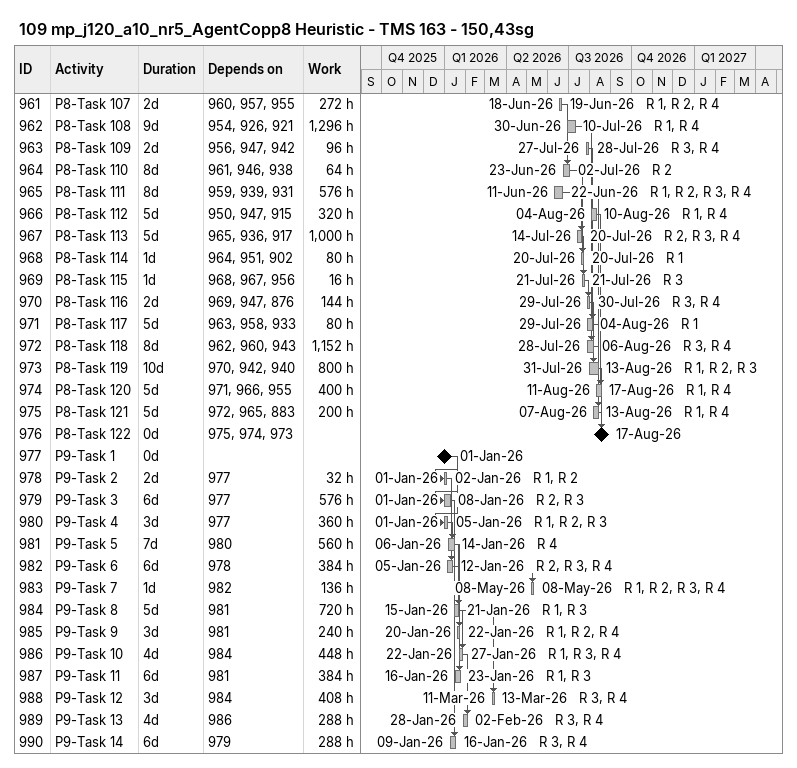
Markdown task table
109 mp_j120_a10_nr5_AgentCopp8 Heuristic - TMS 163 - 150,43sg

| ID | Task | Duration | Start | Finish | Predecessors | Resources | Work (h) |
|---|---|---|---|---|---|---|---|
| 961 | P8-Task 107 | 2d | 2026-06-18 | 2026-06-19 | 960, 957, 955 | R 1, R 2, R 4 | 272 |
| 962 | P8-Task 108 | 9d | 2026-06-30 | 2026-07-10 | 954, 926, 921 | R 1, R 4 | 1296 |
| 963 | P8-Task 109 | 2d | 2026-07-27 | 2026-07-28 | 956, 947, 942 | R 3, R 4 | 96 |
| 964 | P8-Task 110 | 8d | 2026-06-23 | 2026-07-02 | 961, 946, 938 | R 2 | 64 |
| 965 | P8-Task 111 | 8d | 2026-06-11 | 2026-06-22 | 959, 939, 931 | R 1, R 2, R 3, R 4 | 576 |
| 966 | P8-Task 112 | 5d | 2026-08-04 | 2026-08-10 | 950, 947, 915 | R 1, R 4 | 320 |
| 967 | P8-Task 113 | 5d | 2026-07-14 | 2026-07-20 | 965, 936, 917 | R 2, R 3, R 4 | 1000 |
| 968 | P8-Task 114 | 1d | 2026-07-20 | 2026-07-20 | 964, 951, 902 | R 1 | 80 |
| 969 | P8-Task 115 | 1d | 2026-07-21 | 2026-07-21 | 968, 967, 956 | R 3 | 16 |
| 970 | P8-Task 116 | 2d | 2026-07-29 | 2026-07-30 | 969, 947, 876 | R 3, R 4 | 144 |
| 971 | P8-Task 117 | 5d | 2026-07-29 | 2026-08-04 | 963, 958, 933 | R 1 | 80 |
| 972 | P8-Task 118 | 8d | 2026-07-28 | 2026-08-06 | 962, 960, 943 | R 3, R 4 | 1152 |
| 973 | P8-Task 119 | 10d | 2026-07-31 | 2026-08-13 | 970, 942, 940 | R 1, R 2, R 3 | 800 |
| 974 | P8-Task 120 | 5d | 2026-08-11 | 2026-08-17 | 971, 966, 955 | R 1, R 4 | 400 |
| 975 | P8-Task 121 | 5d | 2026-08-07 | 2026-08-13 | 972, 965, 883 | R 1, R 4 | 200 |
| 976 | P8-Task 122 | 0d | 2026-08-17 | 2026-08-17 | 975, 974, 973 |  |  |
| 977 | P9-Task 1 | 0d | 2026-01-01 | 2026-01-01 |  |  |  |
| 978 | P9-Task 2 | 2d | 2026-01-01 | 2026-01-02 | 977 | R 1, R 2 | 32 |
| 979 | P9-Task 3 | 6d | 2026-01-01 | 2026-01-08 | 977 | R 2, R 3 | 576 |
| 980 | P9-Task 4 | 3d | 2026-01-01 | 2026-01-05 | 977 | R 1, R 2, R 3 | 360 |
| 981 | P9-Task 5 | 7d | 2026-01-06 | 2026-01-14 | 980 | R 4 | 560 |
| 982 | P9-Task 6 | 6d | 2026-01-05 | 2026-01-12 | 978 | R 2, R 3, R 4 | 384 |
| 983 | P9-Task 7 | 1d | 2026-05-08 | 2026-05-08 | 982 | R 1, R 2, R 3, R 4 | 136 |
| 984 | P9-Task 8 | 5d | 2026-01-15 | 2026-01-21 | 981 | R 1, R 3 | 720 |
| 985 | P9-Task 9 | 3d | 2026-01-20 | 2026-01-22 | 981 | R 1, R 2, R 4 | 240 |
| 986 | P9-Task 10 | 4d | 2026-01-22 | 2026-01-27 | 984 | R 1, R 3, R 4 | 448 |
| 987 | P9-Task 11 | 6d | 2026-01-16 | 2026-01-23 | 981 | R 1, R 3 | 384 |
| 988 | P9-Task 12 | 3d | 2026-03-11 | 2026-03-13 | 984 | R 3, R 4 | 408 |
| 989 | P9-Task 13 | 4d | 2026-01-28 | 2026-02-02 | 986 | R 3, R 4 | 288 |
| 990 | P9-Task 14 | 6d | 2026-01-09 | 2026-01-16 | 979 | R 3, R 4 | 288 |
